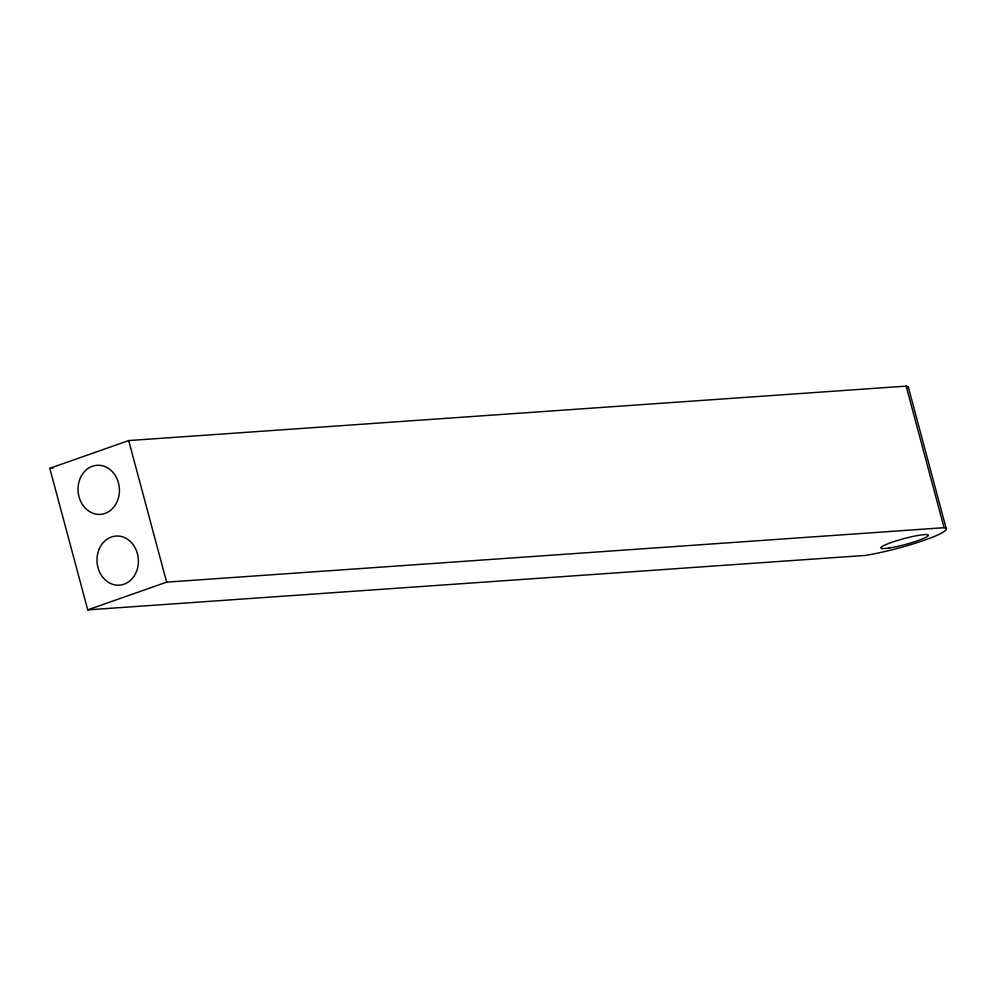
<?xml version="1.0" encoding="UTF-8"?>
<svg xmlns="http://www.w3.org/2000/svg" width="996" height="996" viewBox="0 0 996 996"><rect width="100%" height="100%" fill="white"/><g stroke="black" fill="none" stroke-linecap="round" stroke-linejoin="round"><path stroke-width="1.49" d="M906.136 386.124L944.071 527.693A51.269 6.25 -15 0 1 924.562 540.168A51.269 6.25 -15 0 1 865.175 555.432L87.735 609.876L49.8 468.307L128.696 440.568L906.136 386.124A51.269 6.25 -15 0 1 908.128 388.34M87.735 609.876L166.631 582.137L944.071 527.693M49.8 468.307L52.9 468.095M908.265 386.921L946.2 528.49M128.696 440.568L166.631 582.137M889.005 548.024A24.614 3 -15 0 0 927.973 535.997A24.614 3 -15 0 0 896.898 540.666A24.614 3 -15 0 0 889.005 548.024M80.315 478.055A24.614 20.692 86 0 0 99.737 514.409A24.614 20.692 86 0 0 116.146 477.022A24.614 20.692 86 0 0 80.315 478.055M99.276 548.833A24.614 20.692 86 0 0 118.698 585.2A24.614 20.692 86 0 0 135.12 547.812A24.614 20.692 86 0 0 99.276 548.833"/></g></svg>
